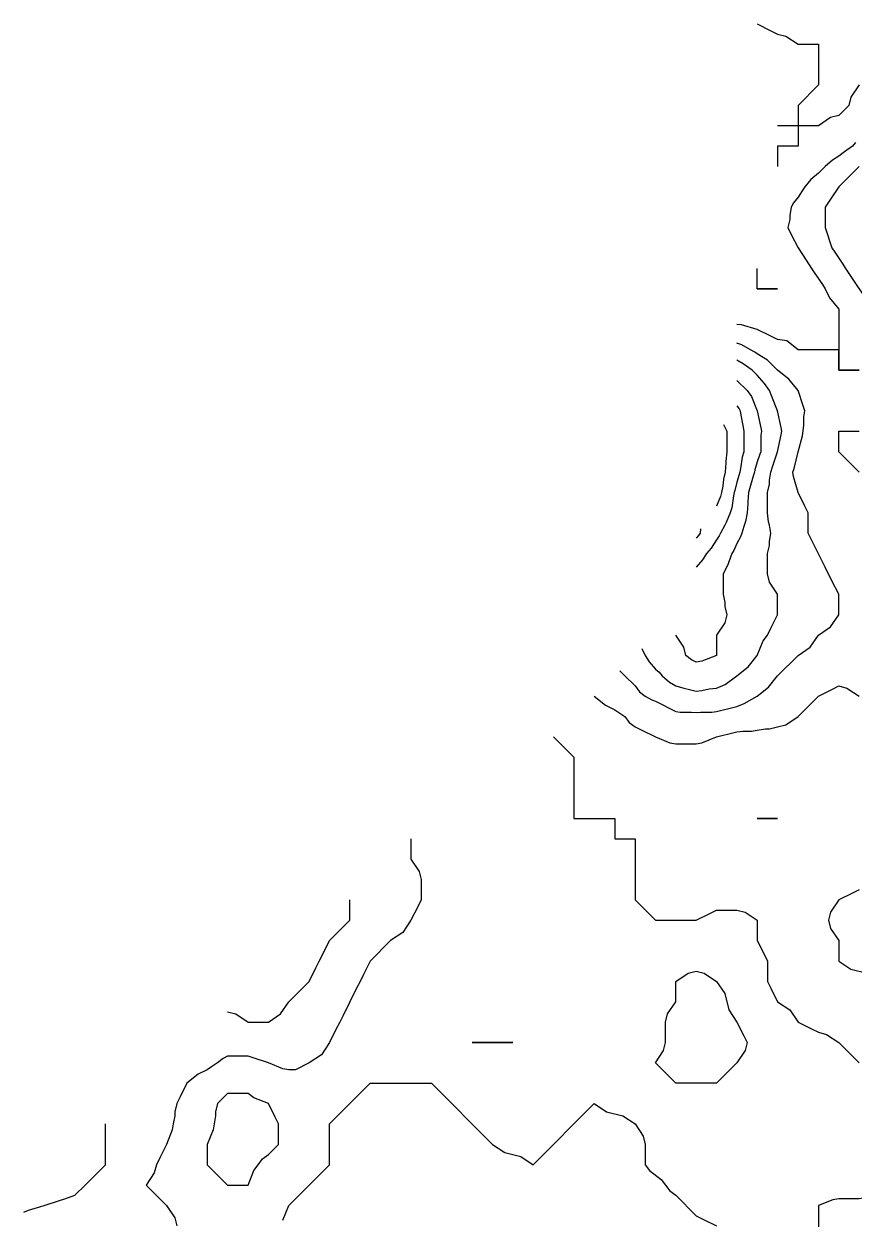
# Model space of a CAD drawing. Header units: inches. Extents: x 794995 to 811195, y 2485918 to 2508058.
# Drawn here: x 800065 to 801288, y 2498528 to 2500288 of the extents above; entities that cross this region are included whole.
import ezdxf

# ---------------------------------------------------------------- set-up
doc = ezdxf.new("R2010")
doc.units = ezdxf.units.IN
doc.header["$MEASUREMENT"] = 0
doc.layers.add('contour', color=7, linetype='Continuous')

msp = doc.modelspace()

# ---------------------------------------------------------------- linework, layer by layer
at = {"layer": 'contour'}
for points in [[(801145.2, 2500288.4), (801165.2, 2500278.4), (801175.2, 2500273.4), (801187.2, 2500270.4), (801205.2, 2500258.4), (801235.2, 2500258.4), (801235.2, 2500198.4), (801205.2, 2500168.4), (801205.2, 2500138.4), (801175.2, 2500138.4)], [(801295.2, 2500198.4), (801283.2, 2500180.4), (801280.2, 2500168.4), (801265.2, 2500153.4), (801253.2, 2500150.4), (801235.2, 2500138.4), (801205.2, 2500138.4), (801205.2, 2500108.4), (801175.2, 2500108.4), (801175.2, 2500078.4)], [(801289.7, 2500113.8), (801285.2, 2500108.4), (801273.7, 2500099.8), (801265.2, 2500093.4), (801255.9, 2500087.6), (801245.2, 2500078.4), (801240.2, 2500073.4), (801235.2, 2500068.4), (801224.2, 2500059.3), (801215.2, 2500048.4), (801211.2, 2500042.4), (801205.2, 2500033.4), (801198.5, 2500025), (801195.2, 2500018.4), (801193.2, 2500006.4), (801193.2, 2500000.4), (801190.2, 2499988.4), (801195.2, 2499978.4), (801205.2, 2499958.4), (801217.2, 2499940.4), (801225.2, 2499928.4), (801229.2, 2499922.4), (801241.2, 2499904.4), (801245.2, 2499898.4), (801251.8, 2499885), (801265.2, 2499868.4), (801265.2, 2499778.4), (801295.2, 2499778.4)], [(801295.2, 2500078.4), (801265.2, 2500048.4), (801253.2, 2500030.4), (801245.2, 2500018.4), (801245.2, 2499988.4), (801255.2, 2499958.4), (801259.2, 2499952.4), (801271.2, 2499934.4), (801275.2, 2499928.4), (801283.2, 2499916.4), (801307.2, 2499880.4)], [(801145.2, 2499898.4), (801175.2, 2499898.4), (801145.2, 2499898.4), (801145.2, 2499928.4)], [(801295.2, 2499778.4), (801265.2, 2499778.4), (801265.2, 2499808.4), (801205.2, 2499808.4), (801188.5, 2499821.7), (801175.2, 2499823.4), (801165.2, 2499828.4), (801145.2, 2499838.4), (801121.8, 2499845), (801115.2, 2499845.9)], [(800942.7, 2499335.9), (800950.2, 2499328.4), (800965.2, 2499313.4), (800971.8, 2499305), (800980.2, 2499298.4), (800989.7, 2499292.9), (800995.2, 2499290.9), (801025.2, 2499275.9), (801031.8, 2499275), (801048.5, 2499275), (801055.2, 2499274.4), (801061.8, 2499275), (801078.5, 2499275), (801085.2, 2499275.9), (801095.2, 2499278.4), (801103.2, 2499280.4), (801115.2, 2499283.4), (801126.1, 2499287.5), (801145.2, 2499298.4), (801161.8, 2499311.7), (801175.2, 2499328.4), (801205.2, 2499358.4), (801223.2, 2499370.4), (801235.2, 2499388.4), (801253.2, 2499400.4), (801265.2, 2499418.4), (801265.2, 2499448.4), (801255.2, 2499468.4), (801245.2, 2499488.4), (801225.2, 2499528.4), (801220.2, 2499538.4), (801220.2, 2499568.4), (801215.2, 2499578.4), (801205.2, 2499598.4), (801198.5, 2499621.7), (801197.7, 2499628.4), (801199.7, 2499633.8), (801205.2, 2499658.4), (801211.8, 2499681.7), (801213.7, 2499696.9), (801213.7, 2499709.8), (801215.2, 2499718.4), (801212.7, 2499725.9), (801205.2, 2499748.4), (801191.8, 2499765), (801175.2, 2499778.4), (801160.2, 2499793.4), (801145.2, 2499802.4), (801141.6, 2499804.8), (801135.2, 2499808.4), (801122.7, 2499815.9), (801115.2, 2499818.4)], [(800975.2, 2499368.4), (800980.2, 2499358.4), (800985.9, 2499349.1), (800995.2, 2499338.4), (801000.6, 2499333.8), (801005.2, 2499328.4), (801015.9, 2499319.1), (801025.2, 2499313.4), (801037.2, 2499310.4), (801045.2, 2499308.4), (801055.2, 2499305.9), (801063.7, 2499306.9), (801074.2, 2499309.3), (801085.2, 2499310.4), (801098, 2499315.5), (801115.2, 2499328.4), (801131.8, 2499341.7), (801145.2, 2499358.4), (801153.7, 2499379.8), (801160.2, 2499388.4), (801165.2, 2499398.4), (801175.2, 2499418.4), (801175.2, 2499448.4), (801163.2, 2499466.4), (801160.2, 2499478.4), (801160.2, 2499508.4), (801163.2, 2499520.4), (801163.2, 2499526.4), (801165.2, 2499538.4), (801163.2, 2499550.4), (801161.8, 2499555), (801160.2, 2499568.4), (801160.2, 2499598.4), (801163.2, 2499610.4), (801163.2, 2499616.4), (801165.2, 2499628.4), (801167.7, 2499635.9), (801175.2, 2499658.4), (801180.2, 2499683.4), (801181.2, 2499688.4), (801180.6, 2499693.8), (801175.2, 2499718.4), (801166.6, 2499739.8), (801163.2, 2499748.4), (801155.7, 2499758.9), (801145.2, 2499770.9), (801137.7, 2499778.4), (801124.6, 2499787.8), (801115.2, 2499793.4)], [(801115.2, 2499763.4), (801130.2, 2499748.4), (801136.6, 2499739.8), (801145.2, 2499718.4), (801150.2, 2499693.4), (801151.2, 2499688.4), (801150.6, 2499682.9), (801150.6, 2499663.8), (801150.2, 2499658.4), (801148.9, 2499654.6), (801145.2, 2499643.4), (801141.6, 2499631.9), (801140.9, 2499628.4), (801139.2, 2499622.4), (801135.2, 2499608.4), (801132.3, 2499598.4), (801131.3, 2499584.5), (801131.3, 2499582.2), (801130.2, 2499568.4), (801128, 2499555.5), (801125.2, 2499548.4), (801122.7, 2499538.4), (801120.6, 2499532.9), (801115.2, 2499523.4), (801110.5, 2499513), (801107.7, 2499508.4), (801103.2, 2499496.4), (801101.8, 2499491.7), (801095.2, 2499478.4), (801095.2, 2499448.4), (801097.2, 2499436.4), (801097.2, 2499430.4), (801100.2, 2499418.4), (801097.2, 2499406.4), (801085.2, 2499388.4), (801085.2, 2499358.4), (801063.7, 2499349.8), (801055.2, 2499348.4), (801048.5, 2499351.7), (801040.2, 2499358.4), (801037.2, 2499370.4), (801025.2, 2499388.4)], [(801115.2, 2499725.9), (801118.5, 2499721.7), (801120.2, 2499718.4), (801121.2, 2499712.4), (801123.7, 2499696.9), (801125.2, 2499688.4), (801125.2, 2499658.4), (801123.2, 2499650.4), (801120.6, 2499633.8), (801119.4, 2499628.4), (801118.5, 2499625), (801115.2, 2499613.4), (801112, 2499601.5), (801111.4, 2499598.4), (801110.2, 2499593.4), (801107.7, 2499575.9), (801105.2, 2499568.4), (801099.3, 2499554.2), (801097.2, 2499550.4), (801091.2, 2499538.4), (801089.2, 2499534.4), (801085.2, 2499528.4), (801077.2, 2499516.4), (801070.2, 2499508.4), (801064.4, 2499499.1), (801055.2, 2499488.4)], [(801095.5, 2499698.7), (801100.2, 2499688.4), (801100.2, 2499658.4), (801099, 2499644.5), (801099, 2499642.2), (801098, 2499628.4), (801095.7, 2499617.8), (801094.4, 2499607.6), (801092.7, 2499598.4), (801091.2, 2499592.4), (801085.2, 2499578.4)], [(801295.2, 2499628.4), (801265.2, 2499658.4), (801265.2, 2499688.4), (801295.2, 2499688.4)], [(801061.6, 2499544.8), (801061.2, 2499538.4), (801058.7, 2499534.8), (801055.2, 2499530.9)], [(800905.2, 2499298.4), (800921.8, 2499285), (800935.2, 2499278.4), (800941.2, 2499274.4), (800950.2, 2499268.4), (800956.6, 2499259.8), (800965.2, 2499253.4), (800975.2, 2499248.4), (800995.2, 2499238.4), (801016.6, 2499229.8), (801025.2, 2499228.4), (801055.2, 2499228.4), (801063.7, 2499229.8), (801085.2, 2499238.4), (801109.2, 2499244.4), (801115.2, 2499245.9), (801123.7, 2499246.9), (801136.6, 2499246.9), (801145.2, 2499248.4), (801157.2, 2499250.4), (801163.2, 2499250.4), (801175.2, 2499253.4), (801187.2, 2499256.4), (801205.2, 2499268.4), (801235.2, 2499298.4), (801255.2, 2499308.4), (801265.2, 2499313.4), (801277.2, 2499310.4), (801295.2, 2499298.4)], [(800845.2, 2499238.4), (800875.2, 2499208.4), (800875.2, 2499118.4), (800935.2, 2499118.4), (800935.2, 2499088.4), (800965.2, 2499088.4), (800965.2, 2498998.4), (800995.2, 2498968.4), (801055.2, 2498968.4), (801075.2, 2498978.4), (801085.2, 2498983.4), (801115.2, 2498983.4), (801127.2, 2498980.4), (801145.2, 2498968.4), (801145.2, 2498938.4), (801155.2, 2498918.4), (801160.2, 2498908.4), (801160.2, 2498878.4), (801165.2, 2498868.4), (801175.2, 2498848.4), (801193.2, 2498836.4), (801205.2, 2498818.4), (801225.2, 2498808.4), (801235.2, 2498803.4), (801247.2, 2498800.4), (801265.2, 2498788.4), (801295.2, 2498758.4)], [(800635.2, 2499088.4), (800635.2, 2499058.4), (800647.2, 2499040.4), (800650.2, 2499028.4), (800650.2, 2498998.4), (800645.2, 2498988.4), (800635.2, 2498968.4), (800623.2, 2498950.4), (800605.2, 2498938.4), (800575.2, 2498908.4), (800565.2, 2498888.4), (800560.2, 2498878.4), (800555.2, 2498868.4), (800545.2, 2498848.4), (800535.2, 2498828.4), (800530.2, 2498818.4), (800525.2, 2498808.4), (800515.2, 2498788.4), (800503.2, 2498770.4), (800485.2, 2498758.4), (800465.2, 2498748.4), (800455.2, 2498748.4), (800446.6, 2498749.8), (800425.2, 2498758.4), (800402.7, 2498765.9), (800395.2, 2498768.4), (800365.2, 2498768.4), (800358.5, 2498765), (800350.2, 2498758.4), (800341.2, 2498752.4), (800335.2, 2498748.4), (800321.8, 2498741.7), (800305.2, 2498728.4), (800295.2, 2498708.4), (800290.2, 2498698.4), (800287.2, 2498686.4), (800287.2, 2498680.4), (800285.2, 2498668.4), (800283.7, 2498659.8), (800275.2, 2498638.4), (800265.2, 2498618.4), (800260.2, 2498608.4), (800257.2, 2498596.4), (800245.2, 2498578.4), (800275.2, 2498548.4), (800287.2, 2498530.4), (800290.2, 2498518.4)], [(801295.2, 2499013.4), (801285.2, 2499008.4), (801265.2, 2498998.4), (801253.2, 2498980.4), (801250.2, 2498968.4), (801253.2, 2498956.4), (801265.2, 2498938.4), (801265.2, 2498908.4), (801283.2, 2498896.4), (801307.2, 2498890.4)], [(800365.2, 2498833.4), (800377.2, 2498830.4), (800395.2, 2498818.4), (800425.2, 2498818.4), (800443.2, 2498830.4), (800455.2, 2498848.4), (800485.2, 2498878.4), (800495.2, 2498898.4), (800500.2, 2498908.4), (800505.2, 2498918.4), (800515.2, 2498938.4), (800545.2, 2498968.4), (800545.2, 2498998.4)], [(800446.6, 2498526.9), (800455.2, 2498548.4), (800485.2, 2498578.4), (800515.2, 2498608.4), (800515.2, 2498668.4), (800545.2, 2498698.4), (800575.2, 2498728.4), (800665.2, 2498728.4), (800755.2, 2498638.4), (800773.2, 2498626.4), (800797.2, 2498620.4), (800815.2, 2498608.4), (800845.2, 2498638.4), (800875.2, 2498668.4), (800905.2, 2498698.4), (800923.2, 2498686.4), (800947.2, 2498680.4), (800965.2, 2498668.4), (800977.2, 2498650.4), (800980.2, 2498638.4), (800980.2, 2498608.4), (800986.6, 2498599.8), (801003.7, 2498586.9), (801016.6, 2498569.8), (801025.2, 2498563.4), (801055.2, 2498533.4), (801065.2, 2498528.4), (801085.2, 2498518.4)], [(800065.2, 2498538.4), (800071.8, 2498541.7), (800095.2, 2498548.4), (800117.7, 2498555.9), (800125.2, 2498558.4), (800140.2, 2498563.4), (800155.2, 2498578.4), (800185.2, 2498608.4), (800185.2, 2498668.4)], [(801423.7, 2498526.9), (801415.2, 2498533.4), (801405.2, 2498538.4), (801385.2, 2498548.4), (801363.7, 2498556.9), (801355.2, 2498558.4), (801343.2, 2498560.4), (801338.5, 2498561.7), (801325.2, 2498563.4), (801311.8, 2498561.7), (801307.2, 2498560.4), (801295.2, 2498558.4), (801265.2, 2498558.4), (801256.6, 2498556.9), (801235.2, 2498548.4), (801235.2, 2498488.4)]]:
    msp.add_lwpolyline(points, dxfattribs=at)
for points in [[(801175.2, 2499118.4), (801145.2, 2499118.4)], [(801085.2, 2498728.4), (801025.2, 2498728.4), (800995.2, 2498758.4), (801007.2, 2498776.4), (801010.2, 2498788.4), (801010.2, 2498818.4), (801013.2, 2498830.4), (801025.2, 2498848.4), (801025.2, 2498878.4), (801043.2, 2498890.4), (801055.2, 2498893.4), (801067.2, 2498890.4), (801085.2, 2498878.4), (801097.2, 2498860.4), (801103.2, 2498836.4), (801115.2, 2498818.4), (801125.2, 2498798.4), (801130.2, 2498788.4), (801127.2, 2498776.4), (801115.2, 2498758.4)], [(800785.2, 2498788.4), (800725.2, 2498788.4)], [(800395.2, 2498578.4), (800403.7, 2498599.8), (800410.2, 2498608.4), (800416.6, 2498616.9), (800425.2, 2498623.4), (800440.2, 2498638.4), (800440.2, 2498668.4), (800435.2, 2498678.4), (800425.2, 2498698.4), (800403.7, 2498706.9), (800395.2, 2498713.4), (800365.2, 2498713.4), (800350.2, 2498698.4), (800347.2, 2498686.4), (800347.2, 2498680.4), (800345.2, 2498668.4), (800343.7, 2498659.8), (800335.2, 2498638.4), (800335.2, 2498608.4), (800365.2, 2498578.4)]]:
    msp.add_lwpolyline(points, close=True, dxfattribs=at)

doc.saveas('drawing.dxf')
